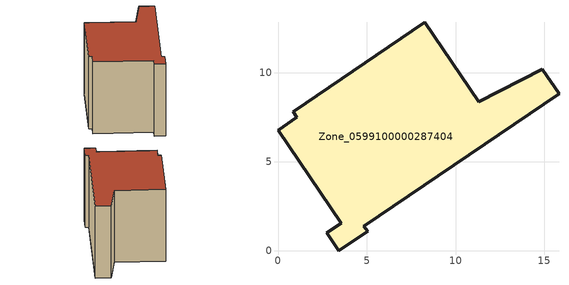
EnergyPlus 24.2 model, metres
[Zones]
Zone_0599100000287404
 floor ground (C_G): 14.89,10.2 15.82,8.82 4.84,1.38 5.04,1.09 3.42,0 2.75,0.99 3.55,1.53 0,6.78 1.06,7.49 0.85,7.82 8.27,12.84 11.29,8.38 z0
 wall outside (C_F): 0.85,7.82 1.06,7.49 0,6.78 3.55,1.53 2.75,0.99 3.42,0 5.04,1.09 4.84,1.38 15.82,8.82 14.89,10.2 11.29,8.38 8.27,12.84 0.85,7.82 z0:8.14
 roof outside (C_R): 4.84,1.38 15.82,8.82 14.89,10.2 11.29,8.38 8.27,12.84 0.85,7.82 1.06,7.49 0,6.78 3.55,1.53 2.75,0.99 3.42,0 5.04,1.09 z8.14
[BUILDING]
Pand.0599100000287404: North Axis=0; Terrain=City; Loads Convergence Tolerance Value=0.04; Temperature Convergence Tolerance Value=0.4; Solar Distribution=FullExterior; Maximum Number of Warmup Days=25; Minimum Number of Warmup Days=1
[Site:Location]
Rotterdam.The.Hague.AP_ZH_NLD Design_Conditions: Latitude=51.96; Longitude=4.45; Time Zone=1; Elevation=-4.5
[SITE:GROUNDTEMPERATURE:BUILDINGSURFACE]
18, 18, 18, 18, 18, 18, 18, 18, 18, 18, 18, 18
[MATERIAL] Thermal Absorptance=0.9; Solar Absorptance=0.7; Visible Absorptance=0.7
Name | Roughness | Thickness | Conductivity | Density | Specific Heat
G.TI.1965-1974 | MediumSmooth | 0.15 | 0.882353 | 540 | 1210
F.TI.1965-1974 | Rough | 0.3 | 0.697674 | 1920 | 840
R.TI.1965-1974 | MediumRough | 0.2 | 0.232558 | 1500 | 1000
[CONSTRUCTION]
C_G: G.TI.1965-1974
C_F: F.TI.1965-1974
C_R: R.TI.1965-1974
[ZONE]
Zone_0599100000287404: Type=1; Multiplier=1; Ceiling Height=Autocalculate; Volume=Autocalculate; Floor Area=autocalculate; Part of Total Floor Area=Yes
[ZONEINFILTRATION:DESIGNFLOWRATE]
Infil_Zone_0599100000287404: Zone or ZoneList or Space or SpaceList=Zone_0599100000287404; Schedule=AlwaysOn; Design Flow Rate Calculation Method=Flow/Area; Flow Rate per Floor Area=0.003; Constant Term Coefficient=1; Temperature Term Coefficient=0; Velocity Term Coefficient=0; Velocity Squared Term Coefficient=0
[HVACTEMPLATE:ZONE:IDEALLOADSAIRSYSTEM]
Zone_0599100000287404: Maximum Heating Supply Air Temperature=50; Minimum Cooling Supply Air Temperature=13; Maximum Heating Supply Air Humidity Ratio=0.0156; Minimum Cooling Supply Air Humidity Ratio=0.0077; Heating Limit=NoLimit; Cooling Limit=NoLimit; Dehumidification Control Type=ConstantSensibleHeatRatio; Cooling Sensible Heat Ratio=0.7; Dehumidification Setpoint=60; Humidification Control Type=None; Humidification Setpoint=30; Outdoor Air Method=None; Outdoor Air Flow Rate per Person=0.00944; Outdoor Air Flow Rate per Zone Floor Area=0; Outdoor Air Flow Rate per Zone=0; Demand Controlled Ventilation Type=None; Outdoor Air Economizer Type=NoEconomizer; Heat Recovery Type=None; Sensible Heat Recovery Effectiveness=0.7; Latent Heat Recovery Effectiveness=0.65
[ZONECONTROL:THERMOSTAT]
ThermostatControl_Zone_0599100000287404: Zone or ZoneList=Zone_0599100000287404; Control Type Schedule=DualSetpointControlType; Control 1=Thermostat_Zone_0599100000287404; Temperature Difference Between Cutout And Setpoint=0
[THERMOSTATSETPOINT:DUALSETPOINT]
Thermostat_Zone_0599100000287404: Heating Setpoint Temperature Schedule=HeatingSetpoint_Zone_0599100000287404; Cooling Setpoint Temperature Schedule=CoolingSetpoint_Zone_0599100000287404
[SCHEDULE:COMPACT]
HeatingSetpoint_Zone_0599100000287404: Through: 12/31, For: AllDays, Until: 24:00, 21
CoolingSetpoint_Zone_0599100000287404: Through: 12/31, For: AllDays, Until: 24:00, 24
DualSetpointControlType: Through: 12/31, For: AllDays, Until: 24:00, 4
AlwaysOn: Through: 12/31, For: AllDays, Until: 24:00, 1
